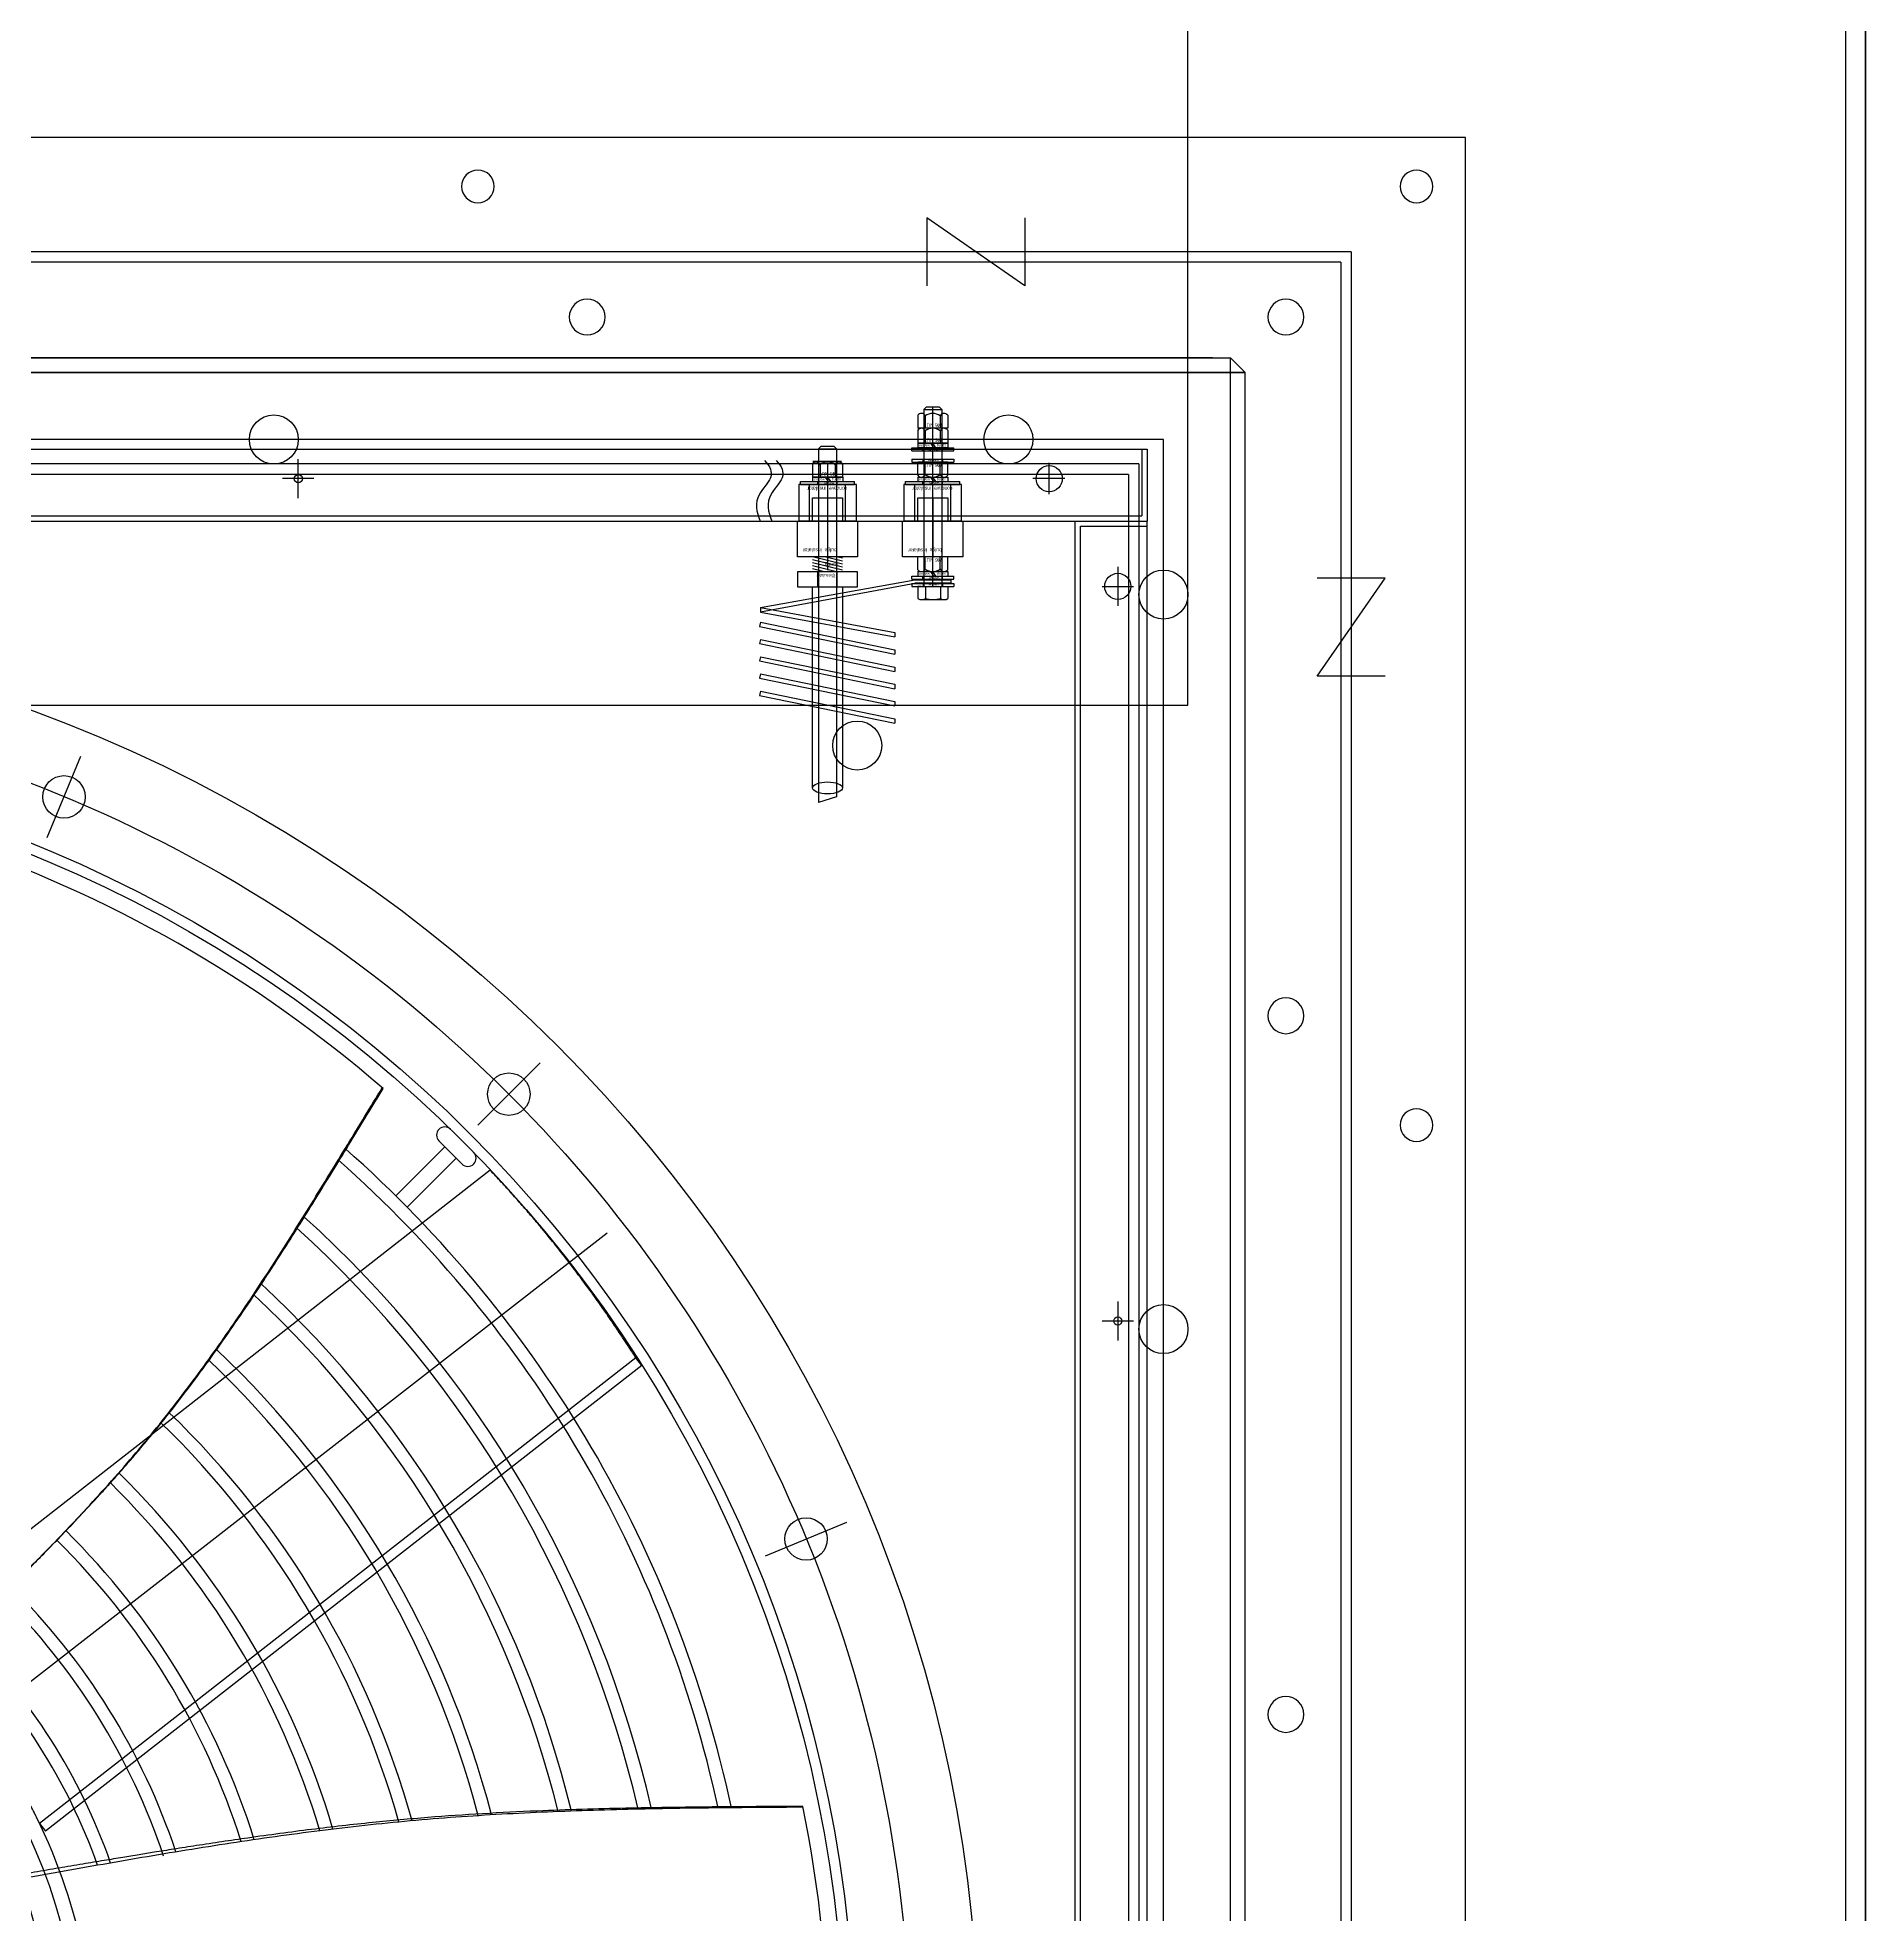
# Model space of a CAD drawing. Header units: millimetres. Extents: x 89978 to 501025, y -351975 to 835730.
# Drawn here: x 272390 to 272950, y -165396 to -164821 of the extents above; entities that cross this region are included whole.
import ezdxf
from ezdxf.enums import TextEntityAlignment as Align

# ---------------------------------------------------------------- set-up
doc = ezdxf.new("R2010")
doc.units = ezdxf.units.MM
doc.header["$LTSCALE"] = 150
doc.linetypes.add('CENTER', pattern=[50.8, 31.75, -6.35, 6.35, -6.35])
doc.linetypes.add('DIVIDEX2', pattern=[63.5, 25.4, -12.7, 0, -12.7, 0, -12.7])
doc.layers.add('------00 Load Bank', color=3, linetype='Continuous')
doc.styles.add('ELEC', font='')
doc.styles.get('ELEC').set_extended_font_data('Dotum')

# ---------------------------------------------------------------- blocks, each defined once
blk = doc.blocks.new('A$Cd768ecee')
at = {"color": 0}
for p, q in [((0, 0), (0, 1180)), ((0, 1180), (1180, 1180)), ((35, 1145), (1145, 1145)), ((35, 1145), (35, 35)), ((38.2, 1141.8), (1141.8, 1141.8)), ((38.2, 1141.8), (38.2, 38.2)), ((100, 1080), (100, 100)), ((100, 1080), (1080, 1080)), ((103.2, 1076.8), (1076.8, 1076.8)), ((103.2, 1076.8), (103.2, 103.2))]:
    blk.add_line(p, q, dxfattribs=at)
for points in [[(135, 1155.42), (135, 1134.58), (165, 1155.42), (165, 1134.58)], [(24.58, 1015), (45.42, 1015), (24.58, 1045), (45.42, 1045)]]:
    blk.add_lwpolyline(points, dxfattribs=at)
for centre, radius in [((15, 1165), 5), ((302.5, 1165), 5), ((55, 1125), 5.5), ((269, 1125), 5.5), ((55, 911), 5.5), ((15, 877.5), 5), ((55, 697), 5.5)]:
    blk.add_circle(centre, radius, dxfattribs=at)
blk = doc.blocks.new('A$Ca2785acc')
h = blk.add_hatch()
h.set_pattern_fill('ANSI31', color=0, scale=0.46, angle=90, style=0)
h.set_pattern_definition([(135, (-808.9499, -1994.633), (-1.0327295, -1.0327295), [])])
h.paths.add_polyline_path([(63.28, 12.53), (67.29, 12.53), (67.29, 13.64), (63.28, 13.64)])
at = {"color": 0}
for p, q in [((0, 980), (0, 35)), ((20.4, 978.4), (20.4, 36.6)), ((22, 980), (22, 35)), ((9, 274), (9, 286)), ((13.8, 280), (4.2, 280)), ((95.12, 119.49), (100.65, 121.23)), ((93.29, 55.15), (93.29, 116.74)), ((102.49, 116.74), (102.49, 55.15)), ((118.72, 88.4), (77.32, 96.92)), ((77.32, 95.57), (77.32, 96.92)), ((118.45, 87.1), (77.32, 95.57)), ((118.72, 83.11), (77.32, 91.63)), ((77.32, 90.28), (77.32, 91.63)), ((118.45, 81.81), (77.32, 90.28)), ((118.72, 77.82), (77.32, 86.34)), ((77.32, 84.99), (77.32, 86.34)), ((118.45, 87.1), (118.72, 88.4)), ((118.45, 76.53), (77.32, 84.99)), ((118.72, 72.53), (77.32, 81.05)), ((77.32, 79.7), (77.32, 81.05)), ((118.45, 81.81), (118.72, 83.11)), ((118.45, 71.24), (77.32, 79.7)), ((118.72, 67.25), (77.32, 75.76)), ((77.32, 74.41), (77.32, 75.76)), ((118.45, 76.53), (118.72, 77.82)), ((118.45, 65.95), (77.32, 74.41)), ((118.45, 62.86), (77.32, 70.47)), ((77.32, 69.12), (77.32, 70.47)), ((118.45, 61.5), (77.32, 69.12)), ((118.45, 71.24), (118.72, 72.53)), ((118.45, 65.95), (118.72, 67.25)), ((9, 49), (9, 61)), ((118.45, 62.78), (71.15, 53.97)), ((118.45, 61.5), (71.21, 52.96)), ((118.45, 61.5), (118.45, 62.86)), ((13.8, 55), (4.2, 55)), ((72.07, 55), (59.19, 55)), ((59.19, 54.08), (59.19, 55)), ((72.07, 54.08), (59.19, 54.08)), ((72.13, 52.79), (59.25, 52.79)), ((59.25, 52.79), (59.25, 51.87)), ((72.13, 51.87), (59.25, 51.87)), ((68.48, 54.08), (60.11, 54.08)), ((60.11, 53.97), (71.15, 53.97)), ((61.06, 50.48), (61.06, 51.87)), ((64.8, 51.87), (61.06, 51.87)), ((62.64, 54.08), (62.64, 55)), ((62.7, 52.79), (62.7, 51.87)), ((65.73, 50.48), (64.8, 51.87)), ((70.26, 51.87), (65.46, 51.87)), ((66.39, 50.48), (65.46, 51.87)), ((65.63, 55), (65.63, 0)), ((68.62, 54.08), (68.62, 55)), ((68.68, 52.79), (68.68, 51.87)), ((70.26, 50.48), (70.26, 51.87)), ((71.15, 54.08), (71.15, 54.08)), ((72.07, 54.08), (72.07, 55)), ((72.13, 52.79), (72.13, 51.87)), ((102.49, 55.15), (93.29, 55.15)), ((94.9, 55.15), (94.9, 50.55)), ((100.88, 55.15), (100.88, 50.55)), ((65.73, 50.48), (61.06, 50.48)), ((61.09, 49.9), (61.09, 45.91)), ((69.26, 50.48), (62.12, 50.48)), ((63.39, 49.68), (63.39, 45.91)), ((65.69, 28.21), (65.69, 46.13)), ((70.26, 50.48), (66.39, 50.48)), ((67.99, 49.68), (67.99, 45.91)), ((70.29, 49.9), (70.29, 45.91)), ((93.29, 50.05), (102.49, 47.75)), ((93.29, 49.13), (102.49, 46.83)), ((93.29, 48.21), (102.49, 45.91)), ((93.29, 47.29), (98.81, 45.91)), ((93.29, 46.37), (95.13, 45.91)), ((95.13, 50.51), (102.49, 48.67)), ((97.89, 17.31), (97.89, 50.02)), ((98.81, 50.51), (102.49, 49.59)), ((56.49, 45.91), (74.89, 45.91)), ((56.49, 35), (56.49, 45.91)), ((61.09, 45.91), (70.29, 45.91)), ((74.89, 45.91), (74.89, 35)), ((88.69, 45.91), (107.09, 45.91)), ((88.69, 35), (88.69, 45.91)), ((107.09, 45.91), (107.09, 35)), ((20.4, 36.6), (0, 36.6)), ((985, 35), (0, 35)), ((0, 13), (0, 35)), ((22, 35), (0, 35)), ((61.09, 35), (56.49, 35)), ((60.17, 34.87), (60.17, 23.83)), ((61.09, 27.83), (61.09, 35)), ((74.89, 35), (70.29, 35)), ((70.29, 35), (70.29, 27.83)), ((71.21, 34.87), (71.21, 23.83)), ((93.29, 35), (88.69, 35)), ((92.37, 34.87), (92.37, 23.83)), ((93.29, 27.83), (93.29, 35)), ((107.09, 35), (102.49, 35)), ((102.49, 35), (102.49, 27.83)), ((103.41, 34.87), (103.41, 23.83)), ((983.4, 33.4), (1.6, 33.4)), ((1.6, 13), (1.6, 33.4)), ((73.97, 23.83), (57.41, 23.83)), ((57.41, 23.83), (57.41, 22.91)), ((70.29, 27.83), (61.09, 27.83)), ((62.7, 23.83), (62.7, 22.91)), ((68.68, 23.83), (68.68, 22.91)), ((73.97, 23.83), (73.97, 22.91)), ((106.17, 23.83), (89.61, 23.83)), ((89.61, 23.83), (89.61, 22.91)), ((102.49, 27.83), (93.29, 27.83)), ((94.9, 23.83), (94.9, 22.91)), ((100.88, 23.83), (100.88, 22.91)), ((106.17, 23.83), (106.17, 22.91)), ((260, 28), (260, 16)), ((73.97, 22.91), (57.41, 22.91)), ((61.06, 21.52), (61.06, 22.91)), ((64.8, 22.91), (61.06, 22.91)), ((65.73, 21.52), (61.06, 21.52)), ((61.09, 20.94), (61.09, 16.95)), ((63.39, 20.72), (63.39, 16.95)), ((65.73, 21.52), (64.8, 22.91)), ((66.39, 21.52), (65.46, 22.91)), ((70.26, 21.52), (66.39, 21.52)), ((67.99, 20.72), (67.99, 16.95)), ((70.26, 21.52), (70.26, 22.91)), ((70.29, 20.94), (70.29, 16.95)), ((106.17, 22.91), (89.61, 22.91)), ((97, 22.91), (93.26, 22.91)), ((93.26, 21.52), (93.26, 22.91)), ((97, 22.91), (93.26, 22.91)), ((97.93, 21.52), (93.26, 21.52)), ((93.29, 21.52), (102.49, 21.52)), ((93.29, 17.52), (93.29, 21.52)), ((95.59, 17.74), (95.59, 21.52)), ((97.93, 21.52), (97, 22.91)), ((98.59, 21.52), (97.66, 22.91)), ((102.46, 21.52), (98.59, 21.52)), ((100.19, 17.74), (100.19, 21.52)), ((102.46, 21.52), (102.46, 22.91)), ((102.49, 17.52), (102.49, 21.52)), ((985, 13), (0, 13)), ((72.13, 16.95), (59.25, 16.95)), ((59.25, 16.03), (59.25, 16.95)), ((72.13, 16.03), (59.25, 16.03)), ((72.13, 13.46), (59.25, 13.46)), ((59.25, 13.46), (59.25, 12.54)), ((72.13, 12.54), (59.25, 12.54)), ((61.06, 11.14), (61.06, 12.54)), ((64.8, 12.54), (61.06, 12.54)), ((61.09, 16.95), (70.29, 16.95)), ((61.09, 12.54), (70.29, 12.54)), ((62.7, 16.03), (62.7, 16.95)), ((62.7, 13.46), (62.7, 12.54)), ((65.73, 11.14), (64.8, 12.54)), ((66.39, 11.14), (65.46, 12.54)), ((68.68, 16.03), (68.68, 16.95)), ((68.68, 13.46), (68.68, 12.54)), ((70.26, 11.14), (70.26, 12.54)), ((72.13, 16.03), (72.13, 16.95)), ((72.13, 13.46), (72.13, 12.54)), ((65.73, 11.14), (61.06, 11.14)), ((61.09, 11.14), (70.29, 11.14)), ((61.09, 7.15), (61.09, 11.14)), ((61.09, 6.58), (70.29, 6.58)), ((61.09, 2.58), (61.09, 6.58)), ((63.39, 7.37), (63.39, 11.14)), ((63.39, 2.8), (63.39, 6.58)), ((70.26, 11.14), (66.39, 11.14)), ((67.99, 7.37), (67.99, 11.14)), ((67.99, 2.8), (67.99, 6.58)), ((70.29, 7.15), (70.29, 11.14)), ((70.29, 2.58), (70.29, 6.58))]:
    blk.add_line(p, q, dxfattribs=at)
at = {"color": 0, "linetype": 'Continuous'}
for p, q in [((100.65, 12.89), (100.65, 121.23)), ((95.12, 12.89), (95.12, 119.49)), ((61.03, 55), (61.03, 58.71)), ((69.07, 59.04), (62.18, 59.04)), ((63.33, 55), (63.33, 58.71)), ((67.93, 55), (67.93, 58.71)), ((70.22, 55), (70.22, 58.71)), ((70.22, 55), (61.03, 55)), ((62, 55), (61.03, 55)), ((62.86, 0.82), (62.86, 55)), ((68.39, 0.82), (68.39, 55)), ((69.26, 55), (70.22, 55)), ((100.65, 12.89), (95.12, 12.89)), ((95.94, 12.07), (95.12, 12.89)), ((99.83, 12.07), (95.94, 12.07)), ((99.83, 12.07), (100.65, 12.89)), ((68.39, 0.82), (62.86, 0.82)), ((63.69, 0), (62.86, 0.82)), ((67.57, 0), (63.69, 0)), ((67.57, 0), (68.39, 0.82))]:
    blk.add_line(p, q, dxfattribs=at)
at = {"color": 0, "linetype": 'CENTER'}
for p, q in [((30, 26.8), (30, 17.2)), ((25.2, 22), (35, 22)), ((255.2, 22), (264.8, 22))]:
    blk.add_line(p, q, dxfattribs=at)
at = {"color": 0}
blk.add_lwpolyline([(71.21, 52.96), (60.16, 52.96), (60.11, 54.08)], dxfattribs=at)
for points in [[(88.69, 50.55), (107.09, 50.55), (107.09, 55.15), (88.69, 55.15)], [(56.86, 23.83), (74.52, 23.83), (74.52, 34.87), (56.86, 34.87)], [(89.06, 23.83), (106.72, 23.83), (106.72, 34.87), (89.06, 34.87)]]:
    blk.add_lwpolyline(points, close=True, dxfattribs=at)
at = {"color": 0, "linetype": 'Continuous', "const_width": 0.479}
blk.add_lwpolyline([(93.55, 16.76), (102.45, 16.76)], dxfattribs=at)
at = {"color": 0}
for centre, radius in [((9, 280), 1.25), ((9, 55), 4), ((30, 22), 4), ((260, 22), 1.25)]:
    blk.add_circle(centre, radius, dxfattribs=at)
at = {"color": 0, "linetype": 'Continuous'}
for centre, radius, start, end in [((62.18, 56.93), 2.12, 57.13278, 122.86722), ((65.63, 51.08), 7.96, 73.22135, 106.77865), ((69.07, 56.93), 2.12, 57.13278, 122.86722)]:
    blk.add_arc(centre, radius, start, end, dxfattribs=at)
at = {"color": 0}
for centre, radius, start, end in [((62.18, 49.16), 1.32, 23.5257, 145.72475), ((65.69, 46.74), 3.74, 52.025, 127.975), ((69.2, 49.16), 1.32, 34.27525, 156.4743), ((62.18, 20.2), 1.32, 23.5257, 145.72475), ((65.69, 17.78), 3.74, 52.025, 127.975), ((69.2, 20.2), 1.32, 34.27525, 156.4743), ((94.38, 18.27), 1.32, 214.27525, 336.4743), ((97.89, 20.69), 3.74, 232.025, 307.975), ((101.4, 18.27), 1.32, 203.5257, 325.72475), ((62.18, 7.89), 1.32, 214.27525, 336.4743), ((65.69, 10.31), 3.74, 232.025, 307.975), ((69.2, 7.89), 1.32, 203.5257, 325.72475), ((62.18, 3.32), 1.32, 214.27525, 336.4743), ((65.69, 5.74), 3.74, 232.025, 307.975), ((69.2, 3.32), 1.32, 203.5257, 325.72475)]:
    blk.add_arc(centre, radius, start, end, dxfattribs=at)
blk.add_ellipse((97.9, 116.74), major_axis=(4.59, 0), ratio=0.400356, dxfattribs=at)
for points in [[(113.59, 16.47), (111.97, 18.18), (110.38, 21.53), (116.9, 27.43), (116.16, 32.1), (114.98, 35)], [(117.16, 16.47), (115.54, 18.18), (113.95, 21.53), (120.47, 27.43), (119.73, 32.1), (118.55, 35)]]:
    blk.add_open_spline(points, degree=3, knots=[8.483166, 8.483166, 8.483166, 8.483166, 15.848258, 22.664705, 31.871365, 31.871365, 31.871365, 31.871365], dxfattribs=at)
at = {"color": 0, "style": 'ELEC'}
for s, height, p in [('washer', 0.736, (65.29, 52.05)), ('washer', 0.736, (65.39, 54.09)), ('평insulator ', 0.92, (98.57, 51.22)), ('spring ', 0.736, (63.15, 50.87)), ('M6 NUT', 1.104, (65.68, 46.33)), ('washer', 0.736, (68.25, 50.87)), ('spring ', 1.104, (96.9, 47.83)), ('concave  insulator ', 1.104, (66, 24.5)), ('washer', 0.736, (65.29, 23.09)), ('concave  insulator ', 1.104, (98.2, 24.5)), ('washer', 0.736, (97.49, 23.09)), ('spring ', 0.736, (63.15, 21.91)), ('M6 NUT', 1.104, (65.68, 17.37)), ('washer', 0.736, (68.25, 21.91)), ('spring ', 0.736, (95.35, 21.91)), ('M6 NUT', 1.104, (97.88, 19.99)), ('washer', 0.736, (100.45, 21.91)), ('spring ', 0.736, (63.15, 11.53)), ('washer', 0.736, (65.29, 12.72)), ('washer', 0.736, (65.45, 16.03)), ('washer', 0.736, (68.25, 11.53)), ('M6 NUT', 1.104, (65.68, 9.62)), ('M6 NUT', 1.104, (65.68, 5.05))]:
    blk.add_text(s, height=height, dxfattribs=at).set_placement(p, align=Align.CENTER)
at = {"color": 0, "style": 'ELEC', "text_generation_flag": 6}
for p in [(68.27, 43.37), (100.47, 43.37)]:
    blk.add_text('bulge  insulator ', height=1.104, rotation=180, dxfattribs=at).set_placement(p, align=Align.CENTER)
blk = doc.blocks.new('A$C02650c35')
at = {"color": 0}
for p, q in [((4.5, 1065), (0, 1060.5)), ((1040.5, 1065), (4.5, 1065)), ((4.5, 1065), (4.5, 24.5)), ((4.5, 24.5), (4.5, 1065)), ((1040.5, 1065), (4.5, 1065)), ((0, 24.5), (0, 1060.5)), ((0, 24.5), (0, 1060.5)), ((1045, 1060.5), (0, 1060.5)), ((0, 1055), (0, 30)), ((245.15, 823.38), (260.17, 808.37)), ((241.62, 819.85), (256.63, 804.83))]:
    blk.add_line(p, q, dxfattribs=at)
at = {"color": 0, "linetype": 'CENTER'}
for p, q in [((1020, 1040), (25, 1040)), ((25, 1040), (25, 45)), ((366.94, 918.06), (356.61, 943)), ((235.06, 829.94), (215.97, 849.03)), ((146.94, 698.06), (122, 708.39))]:
    blk.add_line(p, q, dxfattribs=at)
at = {"color": 0, "linetype": 'Continuous', "lineweight": 25}
for p, q in [((308.66, 880.19), (306.3, 878.34)), ((308.66, 880.19), (451.31, 697.61)), ((306.3, 878.34), (448.94, 695.76)), ((275.38, 856.65), (275.34, 856.62)), ((277.46, 858.28), (275.38, 856.65)), ((248.76, 833.75), (391.28, 651.33)), ((448.94, 695.76), (451.31, 697.61))]:
    blk.add_line(p, q, dxfattribs=at)
at = {"color": 0, "linetype": 'DIVIDEX2', "ltscale": 0.5}
blk.add_line((268.12, 869.56), (426.66, 665.73), dxfattribs=at)
at = {"color": 0, "linetype": 'Continuous'}
for p, q in [((246.89, 828.71), (246.92, 828.69)), ((246.92, 825.15), (239.85, 818.08)), ((236.31, 818.08), (236.29, 818.11))]:
    blk.add_line(p, q, dxfattribs=at)
at = {"color": 0}
for centre, radius in [((72.5, 1040), 7.5), ((297.5, 1040), 7.5), ((25, 992.5), 7.5), ((522.5, 542.5), 441), ((118.75, 946.19), 7.5), ((118.75, 946.19), 7.5), ((522.5, 542.5), 403), ((522.5, 542.5), 399.8), ((361.77, 930.53), 6.5), ((361.77, 930.53), 6.5), ((225.52, 839.48), 6.5), ((225.52, 839.48), 6.5), ((25, 767.5), 7.5), ((134.47, 703.23), 6.5), ((134.47, 703.23), 6.5), ((522.5, 542.5), 157.5)]:
    blk.add_circle(centre, radius, dxfattribs=at)
at = {"color": 0, "linetype": 'CENTER'}
blk.add_circle((522.5, 542.5), 420, dxfattribs=at)
blk.add_circle((522.5, 542.5), 420, dxfattribs=at)
at = {"color": 0}
for radius, start, end in [(395, 79.1258, 101.51219), (373.5, 102.11711, 138.62922), (369.5, 102.24357, 138.52014), (349.5, 102.90445, 137.94952), (345.5, 103.04194, 137.83194), (325.5, 103.75235, 137.2394), (321.5, 103.89849, 137.12175), (301.5, 104.64442, 136.55415), (297.5, 104.79578, 136.44717), (277.5, 105.55488, 135.96666), (273.5, 105.70649, 135.8843), (395, 139.1258, 161.51219), (253.5, 106.46498, 135.56044), (249.5, 106.61733, 135.51304), (229.5, 107.39417, 135.35794), (225.5, 107.55459, 135.34454), (205.5, 108.39961, 135.36207), (201.5, 108.39961, 135.36207), (185.5, 109.3551, 135.36207), (181.5, 109.5657, 135.36207)]:
    blk.add_arc((522.5, 542.5), radius, start, end, dxfattribs=at)
at = {"color": 0, "linetype": 'Continuous'}
for centre, start, end in [((245.12, 826.95), 45, 134.27892), ((245.15, 826.92), 315, 45), ((238.05, 819.88), 135.72108, 225), ((238.08, 819.85), 225, 315)]:
    blk.add_arc(centre, 2.5, start, end, dxfattribs=at)
at = {"color": 0, "linetype": 'Continuous', "lineweight": 25}
for radius, start, end in [(165.5, 0.00034, 205.5882), (170, 86.26224, 117.36106)]:
    blk.add_arc((522.5, 542.5), radius, start, end, dxfattribs=at)
for points, knots in [([(443.67, 929.55), (443.69, 926.2), (443.72, 919.05), (443.8, 908.54), (443.89, 898.44), (444, 889.61), (444.12, 882.05), (444.29, 872.96), (444.58, 861.8), (445.1, 847.15), (445.88, 831.41), (447.03, 814.61), (448.62, 797.15), (450.72, 778.77), (452.79, 763.4), (454.5, 751.64), (455.65, 744.08), (456.73, 737.16), (457.66, 731.31), (458.51, 726.11), (459.35, 720.99), (460.3, 715.24), (461.39, 708.73), (462.59, 701.63), (463.84, 694.21), (465, 687.37), (465.73, 683.03), (466.04, 681.19)], [0.004054, 0.004054, 0.004054, 0.004054, 0.044055, 0.0892389, 0.1294144, 0.1645669, 0.1946506, 0.2196261, 0.2731864, 0.3280385, 0.3947317, 0.4616638, 0.5294155, 0.6044734, 0.683072, 0.7151603, 0.7467466, 0.7747501, 0.7989803, 0.8176563, 0.837837, 0.8611081, 0.8874794, 0.916906, 0.9473172, 0.9775846, 1, 1, 1, 1]), ([(443.93, 929.61), (443.99, 920.53), (444.12, 902.05), (444.56, 874.2), (445.52, 846.07), (447.22, 818.02), (449.94, 790.26), (453.6, 762.78), (457.88, 735.56), (462.59, 708.39), (465.83, 690.29), (467.45, 681.24)], [0.0040453, 0.0040453, 0.0040453, 0.0040453, 0.1120904, 0.224186, 0.3362006, 0.4480891, 0.5598872, 0.6697434, 0.7797254, 0.8898282, 1, 1, 1, 1]), ([(308.66, 880.19), (308.65, 880.18), (308.63, 880.17), (308.48, 880.07), (308.23, 879.92), (307.88, 879.69), (307.39, 879.38), (306.7, 878.94), (305.78, 878.35), (304.69, 877.64), (303.42, 876.81), (301.98, 875.86), (300.51, 874.89), (299.05, 873.91), (297.66, 872.97), (296.18, 871.95), (294.37, 870.71), (292.2, 869.18), (289.59, 867.34), (286.82, 865.33), (283.87, 863.15), (280.76, 860.82), (278.56, 859.13), (277.46, 858.28)], [0, 0, 0, 0, 0.038794, 0.077595, 0.116396, 0.155256, 0.194116, 0.245886, 0.297665, 0.349435, 0.401519, 0.453611, 0.505695, 0.544496, 0.583297, 0.622156, 0.661015, 0.717306, 0.773608, 0.829899, 0.886596, 0.943304, 1, 1, 1, 1]), ([(306.3, 878.34), (306.29, 878.34), (306.27, 878.32), (306.12, 878.23), (305.87, 878.07), (305.53, 877.85), (305.04, 877.54), (304.36, 877.11), (303.44, 876.52), (302.36, 875.82), (301.11, 875.01), (299.69, 874.07), (298.11, 873.02), (296.37, 871.86), (294.44, 870.55), (292.32, 869.09), (290.01, 867.47), (287.54, 865.72), (285.08, 863.94), (282.67, 862.18), (280.34, 860.44), (277.92, 858.61), (276.23, 857.31), (275.38, 856.65)], [0, 0, 0, 0, 0.03878, 0.077567, 0.116355, 0.1552, 0.194046, 0.245833, 0.297636, 0.34944, 0.401226, 0.453012, 0.504815, 0.556618, 0.608404, 0.662492, 0.7166, 0.770707, 0.824794, 0.868554, 0.912313, 0.956156, 1, 1, 1, 1]), ([(275.34, 856.62), (274.57, 856.01), (273.02, 854.79), (270.62, 852.85), (268.15, 850.83), (265.62, 848.73), (262.77, 846.32), (259.6, 843.58), (256.08, 840.47), (252.47, 837.21), (250, 834.9), (248.76, 833.75)], [0, 0, 0, 0, 0.098219, 0.196459, 0.294698, 0.393098, 0.491499, 0.618442, 0.745384, 0.872692, 1, 1, 1, 1]), ([(378.79, 684.35), (373.83, 689.36), (363.52, 699.79), (347.3, 715.03), (330.13, 729.93), (312.58, 743.53), (294.87, 756.05), (277.12, 767.74), (259.11, 779.04), (241.22, 789.96), (229.37, 797.19), (223.58, 800.71)], [0, 0, 0, 0, 0.1081379, 0.2251135, 0.3413954, 0.4570616, 0.5657729, 0.6743483, 0.7829008, 0.8914823, 0.994843, 0.994843, 0.994843, 0.994843]), ([(378.79, 684.43), (378.31, 684.93), (376.37, 686.92), (372.96, 690.37), (368.51, 694.83), (363.93, 699.34), (359.48, 703.64), (355.2, 707.7), (351.29, 711.35), (347.67, 714.67), (344.56, 717.47), (341.97, 719.78), (339.54, 721.91), (336.88, 724.21), (333.64, 726.97), (328.1, 731.58), (320.44, 737.69), (310.84, 744.94), (301.45, 751.69), (292.47, 757.87), (285.45, 762.56), (279.96, 766.14), (275.53, 769.01), (270.28, 772.36), (264.16, 776.22), (257.22, 780.53), (249.46, 785.31), (240.91, 790.54), (232.27, 795.81), (226.48, 799.36), (223.82, 800.99)], [0, 0, 0, 0, 0.0105993, 0.042715, 0.074456, 0.1073437, 0.1413731, 0.1694151, 0.1979263, 0.223438, 0.2448649, 0.2622189, 0.2766961, 0.2944954, 0.3162608, 0.341978, 0.4051023, 0.466824, 0.5267457, 0.5825963, 0.6340774, 0.6563171, 0.6830925, 0.7149493, 0.751887, 0.7939052, 0.84012, 0.8912343, 0.9472267, 0.994836, 0.994836, 0.994836, 0.994836]), ([(448.94, 695.76), (448.93, 695.76), (448.91, 695.75), (448.74, 695.67), (448.47, 695.54), (448.09, 695.35), (447.55, 695.09), (446.8, 694.72), (445.79, 694.21), (444.6, 693.61), (443.24, 692.89), (441.69, 692.07), (439.98, 691.13), (438.1, 690.07), (436.03, 688.87), (433.77, 687.52), (431.32, 685.99), (428.71, 684.3), (426.19, 682.6), (423.78, 680.91), (421.53, 679.28), (419.21, 677.54), (417.61, 676.28), (416.81, 675.66)], [0, 0, 0, 0, 0.039164, 0.078335, 0.117506, 0.15674, 0.195974, 0.248275, 0.300595, 0.352915, 0.405217, 0.457516, 0.509834, 0.562151, 0.61445, 0.669131, 0.723831, 0.778531, 0.833211, 0.874869, 0.916526, 0.958263, 1, 1, 1, 1])]:
    blk.add_open_spline(points, degree=3, knots=knots, dxfattribs=at)

msp = doc.modelspace()

# ---------------------------------------------------------------- linework, layer by layer
at = {"layer": '------00 Load Bank'}
msp.add_line((272950.18, -163491.43), (272950.18, -164999.13), dxfattribs=at)
at = {"layer": '------00 Load Bank', "elevation": 0}
msp.add_lwpolyline([(272950.18, -163491.43), (271580.18, -163491.43), (271580.18, -166091.43), (272950.18, -166091.43), (272950.18, -163491.43)], dxfattribs=at)
for points in [[(272950.18, -166091.43), (271580.18, -166091.43), (271580.18, -163491.43), (272950.18, -163491.43)], [(272944.18, -163497.43), (271586.18, -163497.43), (271586.18, -166085.43), (272944.18, -166085.43)]]:
    msp.add_lwpolyline(points, close=True, dxfattribs=at)
at = {"layer": '------00 Load Bank', "ltscale": 2, "elevation": 0}
msp.add_lwpolyline([(272742.66, -165025.36), (272742.66, -164593.05), (271732.66, -164593.05), (271732.66, -165025.36)], close=True, dxfattribs=at)

# ---------------------------------------------------------------- block references
at = {"layer": '------00 Load Bank', "xscale": -1}
msp.add_blockref('A$Cd768ecee', (272827.66, -166031.43), dxfattribs=at)
at = {"layer": '------00 Load Bank'}
for name, p, rotation in [('A$C02650c35', (271695.16, -164918.93), 270), ('A$Ca2785acc', (272730.16, -164933.93), 180), ('A$Ca2785acc', (272730.16, -164933.93), 180)]:
    msp.add_blockref(name, p, dxfattribs=dict(at, rotation=rotation))

doc.saveas('drawing.dxf')
